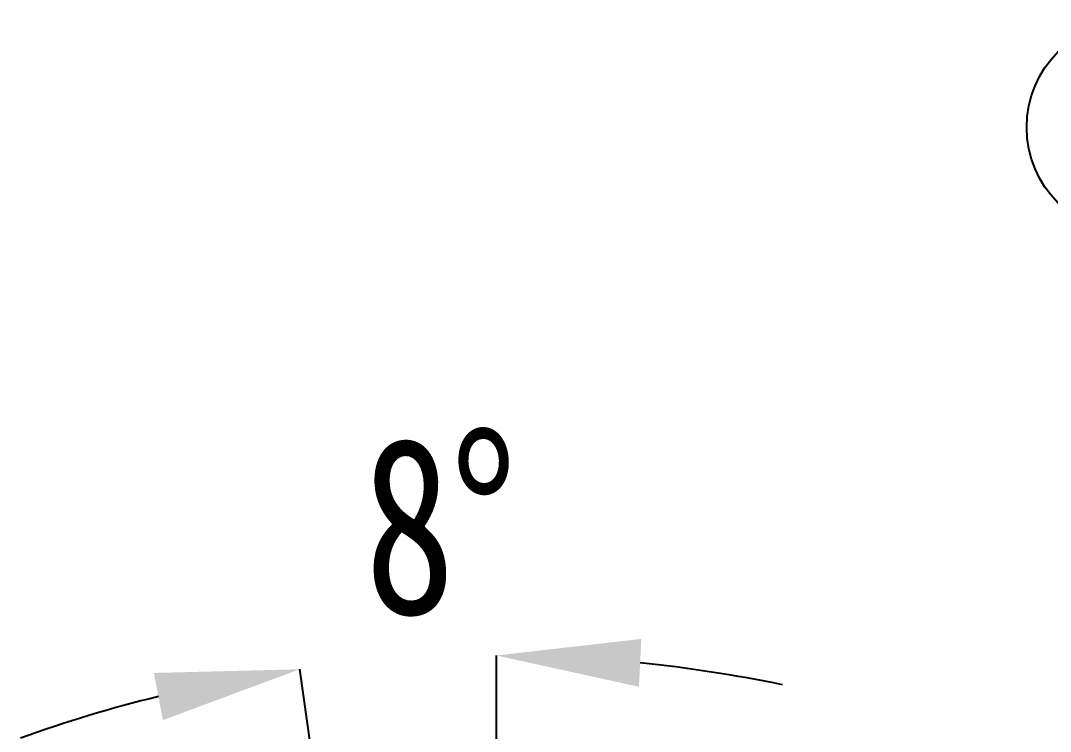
# Model space of a CAD drawing. Header units: millimetres. Extents: x 0 to 6631, y 0 to 4689.
# Drawn here: x 3477.7 to 3769.6, y 3877.3 to 4078.9 of the extents above; entities that cross this region are included whole.
import ezdxf

# ---------------------------------------------------------------- set-up
doc = ezdxf.new("R2010")
doc.units = ezdxf.units.MM
doc.header["$LTSCALE"] = 13
doc.layers.add('尺寸', color=3, linetype='Continuous')
doc.layers.add('注释', color=2, linetype='Continuous')
doc.styles.add('SLDTEXTSTYLE0', font='hyswlongfangsong.ttf')
doc.styles.get("Standard").update_dxf_attribs({"font": 'gbenor.shx', "bigfont": 'gbcbig.shx'})
doc.dimstyles.new('SLDDIMSTYLE1', dxfattribs={"dimtxt": 50, "dimasz": 40.8, "dimexe": 0, "dimexo": 0.0625, "dimgap": 12.5, "dimtad": 2, "dimdec": 0, "dimrnd": 1e-09, "dimzin": 12, "dimdsep": 46, "dimtxsty": 'SLDTEXTSTYLE0', "dimsah": 1, "dimcen": 0.09, "dimadec": 0, "dimazin": 3, "dimtfac": 1, "dimtdec": 0, "dimtofl": 0, "dimtmove": 0, "dimatfit": 3, "dimfxl": 1, "dimfrac": 2, "dimtolj": 1, "dimtzin": 12, "dimarcsym": 0})
doc.dimstyles.new('SLDDIMSTYLE2', dxfattribs={"dimtxt": 0.18, "dimasz": 40.8, "dimexe": 0, "dimexo": 0.0625, "dimgap": 0, "dimtad": 0, "dimtih": 1, "dimtoh": 1, "dimdec": 0, "dimrnd": 1e-09, "dimzin": 0, "dimdsep": 46, "dimtxsty": 'Standard', "dimsah": 1, "dimcen": 0.09, "dimadec": 0, "dimazin": 0, "dimtfac": 40.8, "dimtdec": 0, "dimtofl": 0, "dimtmove": 0, "dimatfit": 3, "dimfxl": 1, "dimfrac": 2, "dimtolj": 1, "dimtzin": 0, "dimarcsym": 0})

# ---------------------------------------------------------------- blocks, each defined once
blk = doc.blocks.new('*D25')
at = {"layer": 'Defpoints', "color": 0, "transparency": 16777216}
for p in [(3575.32, 3897.11), (3560.01, 3872.12), (3612.56, 3859.97), (3612.56, 3498.23), (3612.56, 3498.23)]:
    blk.add_point(p, dxfattribs=at)
at = {"layer": '尺寸', "color": 0, "lineweight": -2, "transparency": 16777216}
for p, q in [((3612.56, 3860.03), (3612.56, 3898.85)), ((3560.01, 3872.18), (3556.81, 3894.95))]:
    blk.add_line(p, q, dxfattribs=at)
for start, end in [(78.3245, 84.1623), (103.8377, 109.6755)]:
    blk.add_arc((3612.56, 3498.23), 400.61, start, end, dxfattribs=at)
at = {"layer": '尺寸', "color": 0, "transparency": 16777216}
for points in [[(3652.96, 3889.98), (3653.65, 3903.56), (3612.56, 3898.85)], [(3515.46, 3893.9), (3518.03, 3880.54), (3556.81, 3894.95)]]:
    blk.add_solid(points, dxfattribs=at)
at = {"layer": '尺寸', "color": 0, "transparency": 16777216, "insert": (3573.67, 3960.08), "char_height": 50, "attachment_point": 1, "rotation": 2.5305, "style": 'SLDTEXTSTYLE0'}
blk.add_mtext('\\A1;8°', dxfattribs=at)

msp = doc.modelspace()

# ---------------------------------------------------------------- linework, layer by layer
at = {"layer": '注释'}
msp.add_circle((3793.16, 4048.64), 30.27, dxfattribs=at)

# ---------------------------------------------------------------- dimensions: what is measured, and where the dimension line sits
at = {"layer": '尺寸'}
dim = msp.add_angular_dim_2l(base=(3575.32, 3897.11), line1=((3612.56, 3859.97), (3612.56, 3498.23)), line2=((3560.01, 3872.12), (3612.56, 3498.23)), dimstyle='SLDDIMSTYLE1', dxfattribs=at)
dim.commit()
dim.dimension.update_dxf_attribs({"geometry": '*D25', "text_midpoint": (3594.87, 3898.46), "dimtype": 162})

# ---------------------------------------------------------------- leaders
at = {"layer": '注释'}
msp.add_leader([(3716.52, 3241.47), (3798.1, 4018.77)], dimstyle='SLDDIMSTYLE2', dxfattribs=at)

doc.saveas('drawing.dxf')
